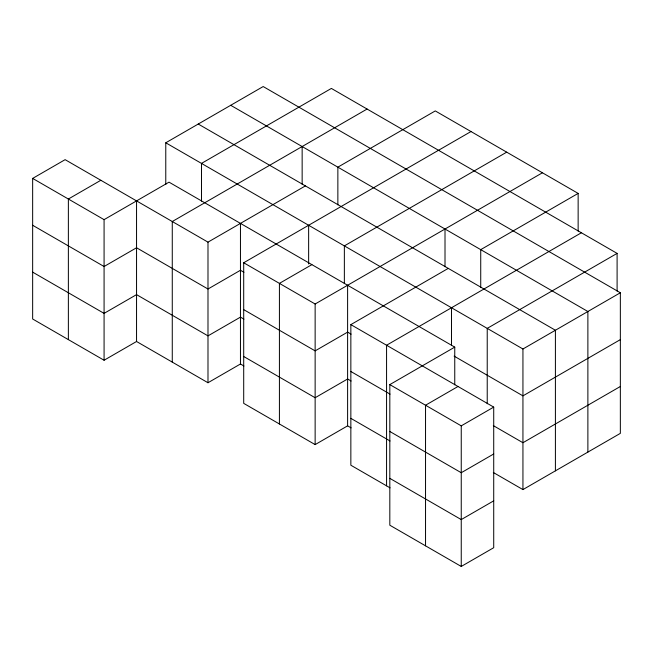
<?xml version="1.0" encoding="UTF-8"?>
<svg xmlns="http://www.w3.org/2000/svg" width="653" height="653" viewBox="0 0 653 653"><rect width="100%" height="100%" fill="white"/><g stroke="black" fill="none" stroke-linecap="round" stroke-linejoin="round"><path stroke-width="0.98" d="M243.936 366.007L240.459 363.99L207.989 382.74L136.55 341.495L104.08 360.244L32.65 318.999L32.65 178.408L65.12 159.659L207.989 242.141L305.392 185.901M100.84 180.277L68.369 199.026L68.369 339.625M165.772 184.562L165.772 142.787L263.183 86.547L620.35 292.756L620.35 433.355L522.939 489.595L493.325 472.494M32.65 178.408L104.08 219.645L169.021 182.154L454.757 347.118L454.757 384.813M367.084 109.043L172.27 221.522L172.27 362.121M351.094 427.87L347.608 425.854L315.138 444.603L243.7 403.358L243.7 262.759L470.993 131.539M311.889 264.636L279.419 283.386L279.419 423.985M506.704 152.157L344.36 245.887L344.36 283.59M243.7 262.759L315.138 304.004L542.423 172.784M390.053 487.856L350.849 465.222L350.849 324.623L448.26 268.383M578.142 231.097L578.142 193.402L480.73 249.642L480.73 287.336M581.39 232.77L386.568 345.241L386.568 485.84M350.849 324.623L493.717 407.105L493.717 547.704L461.247 566.453L389.817 525.208L389.817 384.609L454.757 347.118M617.101 291.083L617.101 253.388L487.228 328.377L487.228 403.766M457.998 386.486L425.536 405.235L425.536 545.835M165.772 142.787L522.939 348.996L620.35 292.756M389.817 384.609L461.247 425.854L493.717 407.105M620.35 339.625L522.939 395.857L454.121 356.13M493.717 453.974L461.247 472.723L389.817 431.478M620.35 386.486L522.939 442.726L493.325 425.625M493.717 500.843L461.247 519.584L389.817 478.347M578.142 193.402L435.273 110.92L337.862 167.16L337.862 204.854M617.101 253.388L331.373 88.424L201.491 163.405L201.491 201.108M230.713 105.296L587.88 311.505L587.88 452.096M198.243 124.037L555.409 330.247L555.409 470.846M243.936 272.277L240.459 270.26L207.989 289.01L136.55 247.765L104.08 266.514L32.65 225.269M351.094 334.132L347.608 332.124L315.138 350.873L243.7 309.628M350.849 371.492L390.053 394.126M243.936 319.137L240.459 317.129L207.989 335.871L136.55 294.634L104.08 313.375L32.65 272.138M351.094 381.001L347.608 378.993L315.138 397.734L243.7 356.497M350.849 418.353L390.053 440.987M522.939 348.996L522.939 489.595M461.247 425.854L461.247 566.453M451.509 307.751L451.509 345.453M445.011 229.015L445.011 266.718M347.608 285.255L347.608 425.854M315.138 304.004L315.138 444.603M308.64 225.269L308.64 263.983M302.151 146.533L302.151 184.236M240.459 223.391L240.459 363.99M207.989 242.141L207.989 382.74M136.55 200.904L136.55 341.495M104.08 219.645L104.08 360.244"/></g></svg>
